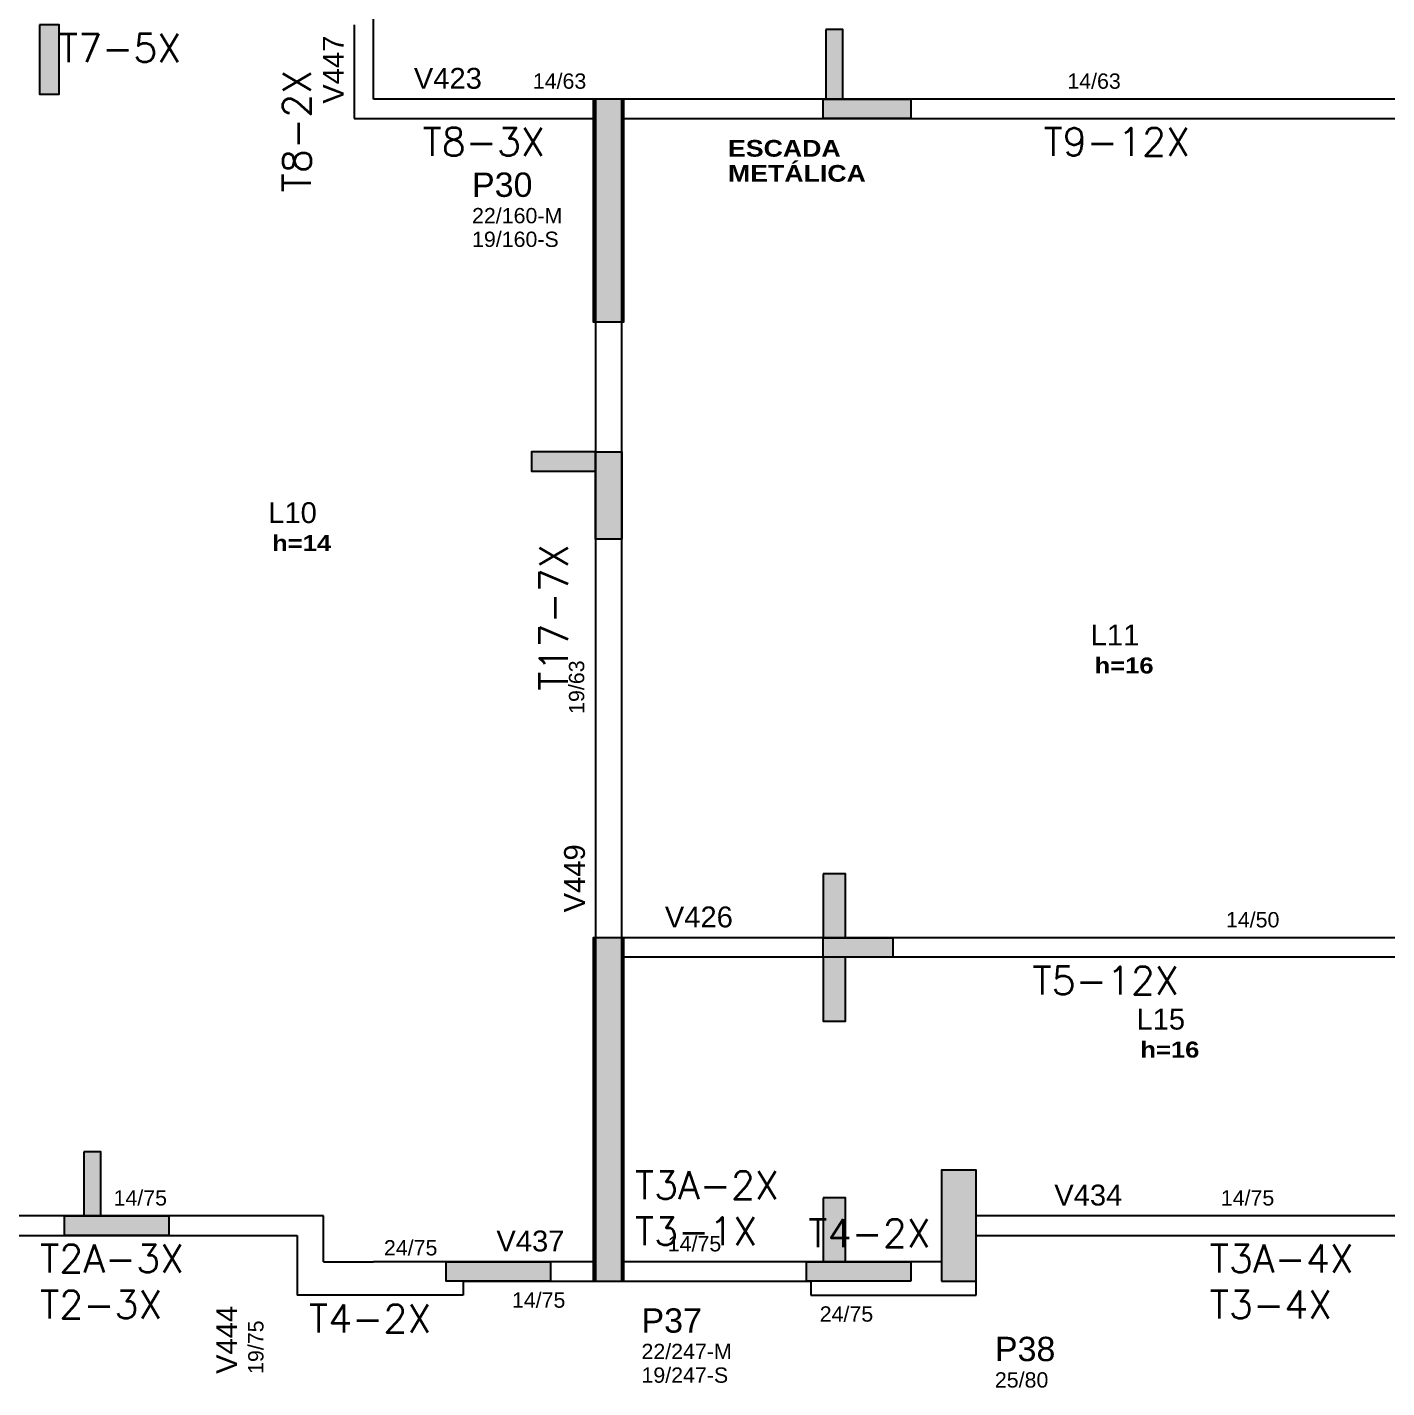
# Model space of a CAD drawing. Extents: x 17311 to 161354, y 153625 to 213544.
# Drawn here: x 19239 to 20217, y 210992 to 211970 of the extents above; entities that cross this region are included whole.
import ezdxf

# ---------------------------------------------------------------- set-up
doc = ezdxf.new("R2010")
doc.units = 0
for name, color, linetype in [('8', 111, 'CONTINUOUS'), ('MTH-DIM-PILAR', 3, 'CONTINUOUS'), ('MTH-DIM-VIGA', 3, 'CONTINUOUS'), ('MTH-FACE-VIGA', 7, 'CONTINUOUS'), ('MTH-LINHA-SEÇÃO', 16, 'CONTINUOUS'), ('MTH-PILAR-SEGUE', 5, 'CONTINUOUS'), ('MTH-SOMBRA21', 150, 'CONTINUOUS'), ('MTH-SOMBRA25', 253, 'CONTINUOUS'), ('MTH-TIT1-PILAR', 5, 'CONTINUOUS'), ('MTH-TIT1-VIGA', 5, 'CONTINUOUS'), ('MTH-TXT-NEGRITO', 5, 'CONTINUOUS')]:
    doc.layers.add(name, color=color, linetype=linetype)
doc.styles.get("Standard").update_dxf_attribs({"font": 'ROMANS.SHX'})
doc.styles.add('TQS_ARIAL', font='arial.ttf')
doc.styles.add('TQS_ARIAL_BLACK', font='ariblk.ttf')

msp = doc.modelspace()

# ---------------------------------------------------------------- linework, layer by layer
at = {"layer": 'MTH-FACE-VIGA', "linetype": 'Continuous'}
for p, q in [((19487.94, 211918.73), (19487.94, 212044.73)), ((19473.94, 211972.23), (19473.94, 211918.73)), ((19473.94, 211918.73), (19473.94, 211904.73)), ((19647.44, 211918.73), (19487.94, 211918.73)), ((19645.94, 211913.05), (19647.41, 211914.51)), ((19647.41, 211914.51), (19647.44, 211914.55)), ((20367.44, 211918.73), (19666.44, 211918.73)), ((19666.44, 211912.33), (19667.9, 211913.79)), ((19667.9, 211913.79), (19667.94, 211913.83)), ((19473.94, 211904.73), (19487.94, 211904.73)), ((19487.94, 211904.73), (19645.94, 211904.73)), ((19645.94, 211905.98), (19647.34, 211907.37)), ((19647.34, 211907.37), (19647.44, 211907.48)), ((19666.44, 211905.26), (19667.83, 211906.65)), ((19667.83, 211906.65), (19667.94, 211906.76)), ((19667.94, 211904.73), (20365.94, 211904.73)), ((19645.94, 211898.91), (19647.27, 211900.23)), ((19645.94, 211891.83), (19647.2, 211893.09)), ((19647.2, 211893.09), (19647.44, 211893.33)), ((19647.27, 211900.23), (19647.44, 211900.41)), ((19666.44, 211898.19), (19667.76, 211899.51)), ((19666.44, 211891.12), (19667.7, 211892.37)), ((19667.7, 211892.37), (19667.94, 211892.62)), ((19667.76, 211899.51), (19667.94, 211899.69)), ((19645.94, 211884.76), (19647.14, 211885.96)), ((19647.14, 211885.96), (19647.44, 211886.26)), ((19666.44, 211884.05), (19667.63, 211885.24)), ((19667.63, 211885.24), (19667.94, 211885.55)), ((19645.94, 211877.69), (19647.07, 211878.82)), ((19645.94, 211870.62), (19647, 211871.68)), ((19647, 211871.68), (19647.44, 211872.12)), ((19647.07, 211878.82), (19647.44, 211879.19)), ((19666.44, 211876.98), (19667.56, 211878.1)), ((19667.56, 211878.1), (19667.94, 211878.48)), ((19645.94, 211863.55), (19646.94, 211864.54)), ((19646.94, 211864.54), (19647.44, 211865.05)), ((19666.44, 211869.91), (19667.5, 211870.96)), ((19666.44, 211862.84), (19667.43, 211863.82)), ((19667.43, 211863.82), (19667.94, 211864.34)), ((19667.5, 211870.96), (19667.94, 211871.41)), ((19645.94, 211856.48), (19646.87, 211857.4)), ((19646.87, 211857.4), (19647.44, 211857.98)), ((19666.44, 211855.77), (19667.36, 211856.68)), ((19667.36, 211856.68), (19667.94, 211857.27)), ((19645.94, 211849.41), (19646.8, 211850.27)), ((19645.94, 211842.34), (19646.74, 211843.13)), ((19646.74, 211843.13), (19647.44, 211843.84)), ((19646.8, 211850.27), (19647.44, 211850.91)), ((19666.44, 211848.69), (19667.3, 211849.55)), ((19666.44, 211841.62), (19667.23, 211842.41)), ((19667.23, 211842.41), (19667.94, 211843.12)), ((19667.3, 211849.55), (19667.94, 211850.19)), ((19645.94, 211835.27), (19646.67, 211835.99)), ((19646.67, 211835.99), (19647.44, 211836.77)), ((19666.44, 211834.55), (19667.16, 211835.27)), ((19667.16, 211835.27), (19667.94, 211836.05)), ((19645.94, 211828.19), (19646.6, 211828.85)), ((19646.6, 211828.85), (19647.44, 211829.69)), ((19666.44, 211827.48), (19667.1, 211828.13)), ((19667.1, 211828.13), (19667.94, 211828.98)), ((19645.94, 211821.12), (19646.54, 211821.71)), ((19645.94, 211814.05), (19646.47, 211814.58)), ((19646.47, 211814.58), (19647.44, 211815.55)), ((19646.54, 211821.71), (19647.44, 211822.62)), ((19666.44, 211820.41), (19667.03, 211820.99)), ((19666.44, 211813.34), (19666.96, 211813.86)), ((19666.96, 211813.86), (19667.94, 211814.84)), ((19667.03, 211820.99), (19667.94, 211821.91)), ((19645.94, 211806.98), (19646.4, 211807.44)), ((19646.4, 211807.44), (19647.44, 211808.48)), ((19666.44, 211806.27), (19666.89, 211806.72)), ((19666.89, 211806.72), (19667.94, 211807.77)), ((19645.94, 211799.91), (19646.33, 211800.3)), ((19646.27, 211793.16), (19647.44, 211794.34)), ((19646.33, 211800.3), (19647.44, 211801.41)), ((19666.44, 211799.2), (19666.83, 211799.58)), ((19666.76, 211792.44), (19667.94, 211793.63)), ((19666.83, 211799.58), (19667.94, 211800.7)), ((19645.94, 211792.84), (19646.27, 211793.16)), ((19645.94, 211785.77), (19646.2, 211786.02)), ((19646.2, 211786.02), (19647.44, 211787.27)), ((19666.44, 211792.13), (19666.76, 211792.44)), ((19666.44, 211785.06), (19666.69, 211785.3)), ((19666.69, 211785.3), (19667.94, 211786.56)), ((19645.94, 211778.7), (19646.13, 211778.89)), ((19646.13, 211778.89), (19647.44, 211780.2)), ((19666.44, 211777.98), (19666.63, 211778.17)), ((19666.63, 211778.17), (19667.94, 211779.48)), ((19645.94, 211771.63), (19646.07, 211771.75)), ((19645.94, 211764.56), (19646, 211764.61)), ((19646, 211764.61), (19647.44, 211766.06)), ((19646.07, 211771.75), (19647.44, 211773.13)), ((19666.44, 211770.91), (19666.56, 211771.03)), ((19666.49, 211763.89), (19667.94, 211765.34)), ((19666.56, 211771.03), (19667.94, 211772.41)), ((19647.19, 211758.73), (19647.44, 211758.98)), ((19647.44, 211758.73), (19647.44, 211315.73)), ((19666.44, 211763.84), (19666.49, 211763.89)), ((19666.44, 211315.73), (19666.44, 211758.73)), ((20367.44, 211315.73), (19666.44, 211315.73)), ((19645.94, 211309.86), (19647.42, 211311.33)), ((19645.94, 211302.78), (19647.38, 211304.21)), ((19647.38, 211304.21), (19647.44, 211304.28)), ((19647.42, 211311.33), (19647.44, 211311.36)), ((19666.44, 211309.14), (19667.91, 211310.61)), ((19667.91, 211310.61), (19667.94, 211310.64)), ((19645.94, 211295.71), (19647.33, 211297.1)), ((19647.33, 211297.1), (19647.44, 211297.21)), ((19666.44, 211302.07), (19667.87, 211303.5)), ((19666.44, 211295), (19667.83, 211296.38)), ((19667.83, 211296.38), (19667.94, 211296.5)), ((19667.87, 211303.5), (19667.94, 211303.57)), ((20365.94, 211301.73), (19667.94, 211301.73)), ((19645.94, 211288.64), (19647.29, 211289.99)), ((19647.29, 211289.99), (19647.44, 211290.14)), ((19666.44, 211287.93), (19667.78, 211289.27)), ((19667.78, 211289.27), (19667.94, 211289.43)), ((19645.94, 211281.57), (19647.25, 211282.87)), ((19645.94, 211274.5), (19647.2, 211275.76)), ((19647.2, 211275.76), (19647.44, 211276)), ((19647.25, 211282.87), (19647.44, 211283.07)), ((19666.44, 211280.86), (19667.74, 211282.15)), ((19666.44, 211273.79), (19667.7, 211275.04)), ((19667.7, 211275.04), (19667.94, 211275.29)), ((19667.74, 211282.15), (19667.94, 211282.36)), ((19645.94, 211267.43), (19647.16, 211268.64)), ((19647.16, 211268.64), (19647.44, 211268.93)), ((19666.44, 211266.72), (19667.65, 211267.93)), ((19667.65, 211267.93), (19667.94, 211268.22)), ((19645.94, 211260.36), (19647.12, 211261.53)), ((19647.12, 211261.53), (19647.44, 211261.86)), ((19666.44, 211259.64), (19667.61, 211260.81)), ((19667.61, 211260.81), (19667.94, 211261.14)), ((19645.94, 211253.29), (19647.07, 211254.41)), ((19645.94, 211246.22), (19647.03, 211247.3)), ((19647.03, 211247.3), (19647.44, 211247.72)), ((19647.07, 211254.41), (19647.44, 211254.79)), ((19666.44, 211252.57), (19667.57, 211253.7)), ((19666.44, 211245.5), (19667.53, 211246.58)), ((19667.53, 211246.58), (19667.94, 211247)), ((19667.57, 211253.7), (19667.94, 211254.07)), ((19645.94, 211239.14), (19646.99, 211240.19)), ((19646.99, 211240.19), (19647.44, 211240.64)), ((19666.44, 211238.43), (19667.48, 211239.47)), ((19667.48, 211239.47), (19667.94, 211239.93)), ((19645.94, 211232.07), (19646.94, 211233.07)), ((19645.94, 211225), (19646.9, 211225.96)), ((19646.9, 211225.96), (19647.44, 211226.5)), ((19646.94, 211233.07), (19647.44, 211233.57)), ((19666.44, 211231.36), (19667.44, 211232.35)), ((19667.44, 211232.35), (19667.94, 211232.86)), ((19645.94, 211217.93), (19646.86, 211218.84)), ((19646.86, 211218.84), (19647.44, 211219.43)), ((19666.44, 211224.29), (19667.4, 211225.24)), ((19666.44, 211217.22), (19667.35, 211218.13)), ((19667.35, 211218.13), (19667.94, 211218.72)), ((19667.4, 211225.24), (19667.94, 211225.79)), ((19645.94, 211210.86), (19646.81, 211211.73)), ((19646.81, 211211.73), (19647.44, 211212.36)), ((19666.44, 211210.15), (19667.31, 211211.01)), ((19667.31, 211211.01), (19667.94, 211211.65)), ((19645.94, 211203.79), (19646.77, 211204.61)), ((19645.94, 211196.72), (19646.73, 211197.5)), ((19646.73, 211197.5), (19647.44, 211198.22)), ((19646.77, 211204.61), (19647.44, 211205.29)), ((19666.44, 211203.08), (19667.27, 211203.9)), ((19666.44, 211196), (19667.22, 211196.78)), ((19667.22, 211196.78), (19667.94, 211197.5)), ((19667.27, 211203.9), (19667.94, 211204.58)), ((19645.94, 211189.65), (19646.68, 211190.39)), ((19646.68, 211190.39), (19647.44, 211191.15)), ((19666.44, 211188.93), (19667.18, 211189.67)), ((19667.18, 211189.67), (19667.94, 211190.43)), ((19645.94, 211182.58), (19646.64, 211183.27)), ((19646.6, 211176.16), (19647.44, 211177)), ((19646.64, 211183.27), (19647.44, 211184.08)), ((19666.44, 211181.86), (19667.14, 211182.55)), ((19667.14, 211182.55), (19667.94, 211183.36)), ((19645.94, 211175.5), (19646.6, 211176.16)), ((19645.94, 211168.43), (19646.55, 211169.04)), ((19646.55, 211169.04), (19647.44, 211169.93)), ((19666.44, 211174.79), (19667.09, 211175.44)), ((19666.44, 211167.72), (19667.05, 211168.33)), ((19667.05, 211168.33), (19667.94, 211169.22)), ((19667.09, 211175.44), (19667.94, 211176.29)), ((19645.94, 211161.36), (19646.51, 211161.93)), ((19646.51, 211161.93), (19647.44, 211162.86)), ((19666.44, 211160.65), (19667.01, 211161.21)), ((19667.01, 211161.21), (19667.94, 211162.15)), ((19645.94, 211154.29), (19646.47, 211154.81)), ((19645.94, 211147.22), (19646.42, 211147.7)), ((19646.42, 211147.7), (19647.44, 211148.72)), ((19646.47, 211154.81), (19647.44, 211155.79)), ((19666.44, 211153.58), (19666.96, 211154.1)), ((19666.92, 211146.98), (19667.94, 211148.01)), ((19666.96, 211154.1), (19667.94, 211155.08)), ((19645.94, 211140.15), (19646.38, 211140.59)), ((19646.38, 211140.59), (19647.44, 211141.65)), ((19666.44, 211146.51), (19666.92, 211146.98)), ((19666.44, 211139.44), (19666.88, 211139.87)), ((19666.88, 211139.87), (19667.94, 211140.94)), ((19645.94, 211133.08), (19646.34, 211133.47)), ((19646.34, 211133.47), (19647.44, 211134.58)), ((19666.44, 211132.37), (19666.83, 211132.75)), ((19666.83, 211132.75), (19667.94, 211133.87)), ((19645.94, 211126.01), (19646.29, 211126.36)), ((19645.94, 211118.94), (19646.25, 211119.24)), ((19646.25, 211119.24), (19647.44, 211120.44)), ((19646.29, 211126.36), (19647.44, 211127.51)), ((19666.44, 211125.29), (19666.79, 211125.64)), ((19666.44, 211118.22), (19666.75, 211118.53)), ((19666.75, 211118.53), (19667.94, 211119.72)), ((19666.79, 211125.64), (19667.94, 211126.79)), ((19432.94, 211115.73), (19157.94, 211115.73)), ((19451.94, 211115.73), (19432.94, 211115.73)), ((19451.94, 211101.73), (19451.94, 211115.73)), ((19645.94, 211111.87), (19646.21, 211112.13)), ((19646.21, 211112.13), (19647.44, 211113.37)), ((19666.44, 211111.15), (19666.7, 211111.41)), ((19666.7, 211111.41), (19667.94, 211112.65)), ((20365.94, 211115.73), (19921.44, 211115.73)), ((19143.94, 211101.73), (19432.94, 211101.73)), ((19432.94, 211101.73), (19432.94, 211058.73)), ((19451.94, 211082.73), (19451.94, 211101.73)), ((19645.94, 211104.79), (19646.17, 211105.01)), ((19646.12, 211097.9), (19647.44, 211099.22)), ((19646.17, 211105.01), (19647.44, 211106.29)), ((19666.44, 211104.08), (19666.66, 211104.3)), ((19666.66, 211104.3), (19667.94, 211105.58)), ((19921.44, 211101.73), (20367.44, 211101.73)), ((19645.94, 211097.72), (19646.12, 211097.9)), ((19645.94, 211090.65), (19646.08, 211090.79)), ((19646.08, 211090.79), (19647.44, 211092.15)), ((19666.44, 211097.01), (19666.62, 211097.18)), ((19666.44, 211089.94), (19666.57, 211090.07)), ((19666.57, 211090.07), (19667.94, 211091.44)), ((19666.62, 211097.18), (19667.94, 211098.51)), ((19451.94, 211082.73), (19487.94, 211082.73)), ((19645.94, 211082.73), (19487.94, 211082.73)), ((19645.94, 211083.58), (19646.04, 211083.67)), ((19646.04, 211083.67), (19647.44, 211085.08)), ((19666.44, 211082.87), (19666.53, 211082.95)), ((19666.53, 211082.95), (19667.94, 211084.37)), ((19896.44, 211082.73), (19667.94, 211082.73)), ((19645.94, 211076.51), (19645.99, 211076.56)), ((19645.95, 211069.44), (19647.44, 211070.94)), ((19645.99, 211076.56), (19647.44, 211078.01)), ((19666.44, 211075.8), (19666.49, 211075.84)), ((19666.45, 211068.73), (19667.94, 211070.23)), ((19666.49, 211075.84), (19667.94, 211077.3)), ((19552.44, 211068.73), (19647.44, 211068.73)), ((19552.44, 211068.73), (19552.44, 211058.73)), ((19666.44, 211068.73), (19802.44, 211068.73)), ((19802.44, 211068.73), (19802.44, 211058.73)), ((19921.44, 211058.73), (19921.44, 211068.73)), ((19552.44, 211058.73), (19432.94, 211058.73)), ((19802.44, 211058.73), (19921.44, 211058.73))]:
    msp.add_line(p, q, dxfattribs=at)
for points in [[(19647.44, 211918.73), (19645.94, 211918.73), (19645.94, 211758.73), (19647.44, 211758.73), (19647.44, 211918.73)], [(19667.94, 211918.73), (19666.44, 211918.73), (19666.44, 211758.73), (19667.94, 211758.73), (19667.94, 211918.73)], [(19647.44, 211315.73), (19645.94, 211315.73), (19645.94, 211068.73), (19647.44, 211068.73), (19647.44, 211315.73)], [(19667.94, 211315.73), (19666.44, 211315.73), (19666.44, 211068.73), (19667.94, 211068.73), (19667.94, 211315.73)]]:
    msp.add_lwpolyline(points, dxfattribs=at)
at = {"layer": 'MTH-LINHA-SEÇÃO', "linetype": 'Continuous'}
for points in [[(19247.69, 211972.23), (19247.69, 211922.23), (19261.69, 211922.23), (19261.69, 211972.23), (19247.69, 211972.23)], [(19813.35, 211968.73), (19813.35, 211918.73), (19825.35, 211918.73), (19825.35, 211968.73), (19813.35, 211968.73)], [(19874.35, 211904.73), (19811.35, 211904.73), (19811.35, 211918.73), (19874.35, 211918.73), (19874.35, 211904.73)], [(19647.44, 211665.26), (19601.44, 211665.26), (19601.44, 211651.26), (19647.44, 211651.26), (19647.44, 211665.26)], [(19647.44, 211602.26), (19647.44, 211665.26), (19666.44, 211665.26), (19666.44, 211602.26), (19647.44, 211602.26)], [(19811.35, 211361.73), (19811.35, 211315.73), (19827.35, 211315.73), (19827.35, 211361.73), (19811.35, 211361.73)], [(19861.35, 211301.73), (19811.35, 211301.73), (19811.35, 211315.73), (19861.35, 211315.73), (19861.35, 211301.73)], [(19811.35, 211301.73), (19811.35, 211255.73), (19827.35, 211255.73), (19827.35, 211301.73), (19811.35, 211301.73)], [(19279.63, 211161.73), (19279.63, 211115.73), (19291.63, 211115.73), (19291.63, 211161.73), (19279.63, 211161.73)], [(19811.35, 211128.73), (19811.35, 211082.73), (19827.35, 211082.73), (19827.35, 211128.73), (19811.35, 211128.73)], [(19340.63, 211101.73), (19265.63, 211101.73), (19265.63, 211115.73), (19340.63, 211115.73), (19340.63, 211101.73)], [(19615.19, 211068.73), (19540.19, 211068.73), (19540.19, 211082.73), (19615.19, 211082.73), (19615.19, 211068.73)], [(19874.35, 211068.73), (19799.35, 211068.73), (19799.35, 211082.73), (19874.35, 211082.73), (19874.35, 211068.73)]]:
    msp.add_lwpolyline(points, dxfattribs=at)
at = {"layer": 'MTH-PILAR-SEGUE', "linetype": 'Continuous'}
for points in [[(19647.44, 211758.73), (19666.44, 211758.73), (19666.44, 211918.73), (19647.44, 211918.73), (19647.44, 211758.73)], [(19647.44, 211068.73), (19666.44, 211068.73), (19666.44, 211315.73), (19647.44, 211315.73), (19647.44, 211068.73)], [(19896.44, 211068.73), (19921.44, 211068.73), (19921.44, 211148.73), (19896.44, 211148.73), (19896.44, 211068.73)]]:
    msp.add_lwpolyline(points, dxfattribs=at)
at = {"layer": 'MTH-SOMBRA21', "linetype": 'Continuous'}
for points in [[(19247.69, 211972.23), (19247.69, 211922.23), (19261.69, 211922.23)], [(19247.69, 211972.23), (19261.69, 211922.23), (19261.69, 211972.23)], [(19813.35, 211968.73), (19813.35, 211918.73), (19825.35, 211918.73)], [(19813.35, 211968.73), (19825.35, 211918.73), (19825.35, 211968.73)], [(19813.35, 211968.73), (19825.35, 211968.73), (19813.35, 211968.73)], [(19874.35, 211904.73), (19811.35, 211904.73), (19811.35, 211918.73)], [(19874.35, 211904.73), (19811.35, 211918.73), (19874.35, 211918.73)], [(19874.35, 211904.73), (19874.35, 211918.73), (19874.35, 211904.73)], [(19647.44, 211665.26), (19601.44, 211665.26), (19601.44, 211651.26)], [(19647.44, 211665.26), (19601.44, 211651.26), (19647.44, 211651.26)], [(19647.44, 211665.26), (19647.44, 211651.26), (19647.44, 211665.26)], [(19647.44, 211602.26), (19647.44, 211665.26), (19666.44, 211665.26)], [(19647.44, 211602.26), (19666.44, 211665.26), (19666.44, 211602.26)], [(19647.44, 211602.26), (19666.44, 211602.26), (19647.44, 211602.26)], [(19811.35, 211361.73), (19811.35, 211315.73), (19827.35, 211315.73)], [(19811.35, 211361.73), (19827.35, 211315.73), (19827.35, 211361.73)], [(19811.35, 211361.73), (19827.35, 211361.73), (19811.35, 211361.73)], [(19861.35, 211301.73), (19811.35, 211301.73), (19811.35, 211315.73)], [(19861.35, 211301.73), (19811.35, 211315.73), (19861.35, 211315.73)], [(19861.35, 211301.73), (19861.35, 211315.73), (19861.35, 211301.73)], [(19811.35, 211301.73), (19811.35, 211255.73), (19827.35, 211255.73)], [(19811.35, 211301.73), (19827.35, 211255.73), (19827.35, 211301.73)], [(19811.35, 211301.73), (19827.35, 211301.73), (19811.35, 211301.73)], [(19279.63, 211161.73), (19279.63, 211115.73), (19291.63, 211115.73)], [(19279.63, 211161.73), (19291.63, 211115.73), (19291.63, 211161.73)], [(19279.63, 211161.73), (19291.63, 211161.73), (19279.63, 211161.73)], [(19811.35, 211128.73), (19811.35, 211082.73), (19827.35, 211082.73)], [(19811.35, 211128.73), (19827.35, 211082.73), (19827.35, 211128.73)], [(19811.35, 211128.73), (19827.35, 211128.73), (19811.35, 211128.73)], [(19340.63, 211101.73), (19265.63, 211101.73), (19265.63, 211115.73)], [(19340.63, 211101.73), (19265.63, 211115.73), (19340.63, 211115.73)], [(19340.63, 211101.73), (19340.63, 211115.73), (19340.63, 211101.73)], [(19615.19, 211068.73), (19540.19, 211068.73), (19540.19, 211082.73)], [(19615.19, 211068.73), (19540.19, 211082.73), (19615.19, 211082.73)], [(19615.19, 211068.73), (19615.19, 211082.73), (19615.19, 211068.73)], [(19874.35, 211068.73), (19799.35, 211068.73), (19799.35, 211082.73)], [(19874.35, 211068.73), (19799.35, 211082.73), (19874.35, 211082.73)], [(19874.35, 211068.73), (19874.35, 211082.73), (19874.35, 211068.73)]]:
    msp.add_solid(points, dxfattribs=at)
at = {"layer": 'MTH-SOMBRA25', "linetype": 'Continuous'}
for points in [[(19647.44, 211758.73), (19666.44, 211758.73), (19666.44, 211918.73)], [(19647.44, 211758.73), (19666.44, 211918.73), (19647.44, 211918.73)], [(19647.44, 211758.73), (19647.44, 211918.73), (19647.44, 211758.73)], [(19647.44, 211068.73), (19666.44, 211068.73), (19666.44, 211315.73)], [(19647.44, 211068.73), (19666.44, 211315.73), (19647.44, 211315.73)], [(19647.44, 211068.73), (19647.44, 211315.73), (19647.44, 211068.73)], [(19896.44, 211068.73), (19921.44, 211068.73), (19921.44, 211148.73)], [(19896.44, 211068.73), (19921.44, 211148.73), (19896.44, 211148.73)], [(19896.44, 211068.73), (19896.44, 211148.73), (19896.44, 211068.73)]]:
    msp.add_solid(points, dxfattribs=at)

# ---------------------------------------------------------------- texts
at = {"layer": '8', "color": 1, "linetype": 'Continuous'}
for s, p in [('T7-5X', (19261.57, 211945.45)), ('T8-3X', (19523.13, 211877.95)), ('T9-12X', (19969.84, 211877.95)), ('T5-12X', (19961.82, 211274.95)), ('T3A-2X', (19675.87, 211127.77)), ('T3-1X', (19675.87, 211094.81)), ('T4-2X', (19800.61, 211093.26)), ('T2A-3X', (19248.01, 211074.95)), ('T3A-4X', (20089.32, 211074.95)), ('T2-3X', (19248.01, 211041.99)), ('T3-4X', (20089.32, 211041.99)), ('T4-2X', (19441.42, 211031.95))]:
    msp.add_text(s, height=20.16, dxfattribs=at).set_placement(p)
for s, p in [('T8-2X', (19442.74, 211851.73)), ('T17-7X', (19627.54, 211493.36))]:
    msp.add_text(s, height=20.16, rotation=90, dxfattribs=at).set_placement(p)
at = {"layer": 'MTH-DIM-PILAR', "linetype": 'Continuous', "style": 'TQS_ARIAL'}
for s, p in [('22/160-M', (19558.74, 211829.49)), ('19/160-S', (19558.74, 211812.49)), ('22/247-M', (19680.62, 211012.79)), ('19/247-S', (19680.62, 210995.79)), ('25/80', (19934.83, 210992.33))]:
    msp.add_text(s, height=11, dxfattribs=at).set_placement(p)
at = {"layer": 'MTH-DIM-VIGA', "linetype": 'Continuous', "style": 'TQS_ARIAL'}
for s, p in [('14/63', (19602.47, 211926.23)), ('14/63', (19986.94, 211926.23)), ('14/50', (20101.03, 211323.23)), ('14/75', (19300.89, 211123.23)), ('14/75', (20097.34, 211123.23)), ('24/75', (19495.38, 211087.35)), ('14/75', (19699.53, 211090.23)), ('14/75', (19587.44, 211049.73)), ('24/75', (19808.84, 211039.73))]:
    msp.add_text(s, height=11, dxfattribs=at).set_placement(p)
for s, p in [('19/63', (19639.44, 211476.73)), ('19/75', (19408.71, 211002.13))]:
    msp.add_text(s, height=11, rotation=90, dxfattribs=at).set_placement(p)
at = {"layer": 'MTH-TIT1-PILAR', "linetype": 'Continuous', "style": 'TQS_ARIAL'}
for s, p in [('P30', (19558.74, 211848.49)), ('P37', (19680.62, 211031.79)), ('P38', (19934.83, 211011.33))]:
    msp.add_text(s, height=17.5, dxfattribs=at).set_placement(p)
at = {"layer": 'MTH-TIT1-VIGA', "linetype": 'Continuous', "style": 'TQS_ARIAL'}
for s, p in [('V447', (19466.44, 211915.48)), ('V449', (19639.94, 211334)), ('V444', (19389.71, 211002.13))]:
    msp.add_text(s, height=15, rotation=90, dxfattribs=at).set_placement(p)
for s, p in [('V423', (19516.9, 211926.23)), ('L10', (19412.15, 211613.91)), ('L11', (20003.74, 211525.94)), ('V426', (19697.43, 211323.23)), ('L15', (20036.67, 211249.74)), ('V434', (19977.55, 211123.23)), ('V437', (19576.27, 211090.23))]:
    msp.add_text(s, height=15, dxfattribs=at).set_placement(p)
at = {"layer": 'MTH-TXT-NEGRITO', "color": 3, "linetype": 'Continuous', "style": 'TQS_ARIAL_BLACK'}
for s, height, p in [('ESCADA', 12, (19742.89, 211877.4)), ('METÁLICA', 12, (19742.89, 211859.4)), ('h=14', 11.5, (19414.96, 211593.75)), ('h=16', 11.5, (20006.55, 211505.78)), ('h=16', 11.5, (20039.48, 211229.59))]:
    msp.add_text(s, height=height, dxfattribs=at).set_placement(p)

doc.saveas('drawing.dxf')
